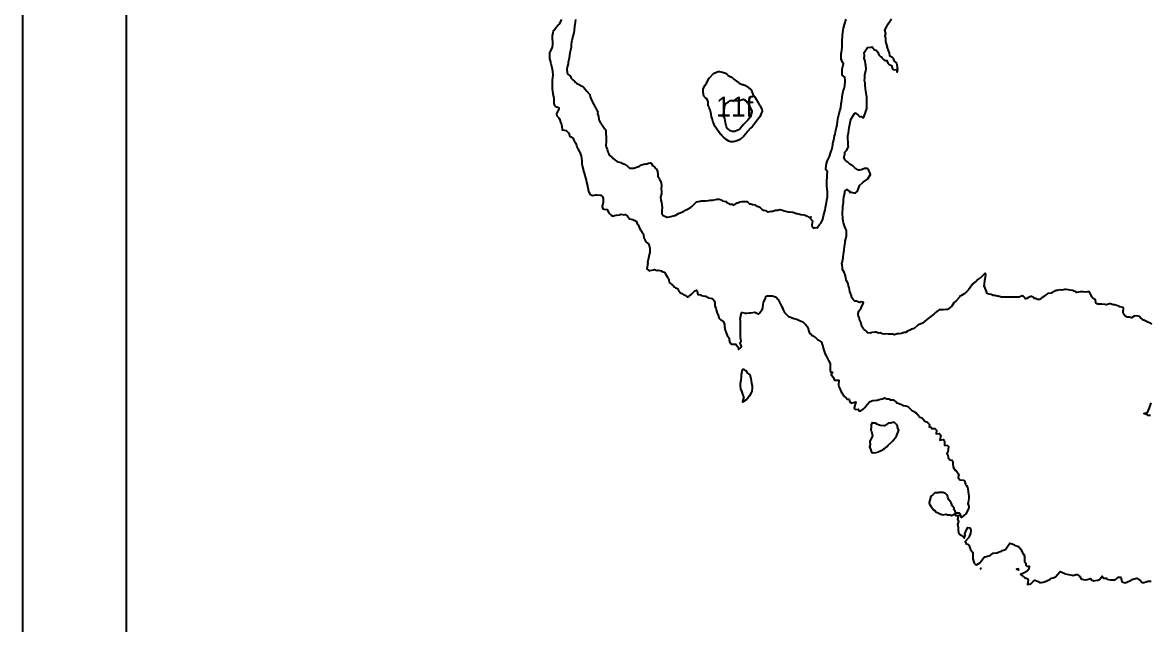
# Model space of a CAD drawing. Header units: millimetres. Extents: x 0 to 600, y 0 to 900.
# Drawn here: x 0 to 140.9, y 516.7 to 592 of the extents above; entities that cross this region are included whole.
import ezdxf
from ezdxf.enums import TextEntityAlignment as Align

# ---------------------------------------------------------------- set-up
doc = ezdxf.new("R2010")
doc.units = ezdxf.units.MM
for name, color, linetype in [('CORTE', 1, 'Continuous'), ('GRABADO', 5, 'Continuous'), ('HOJA', 8, 'Continuous')]:
    doc.layers.add(name, color=color, linetype=linetype)

msp = doc.modelspace()

# ---------------------------------------------------------------- linework, layer by layer
at = {"layer": 'CORTE'}
for points in [[(13, 377.07), (13, 627.09)], [(69.09, 592.37), (68.99, 591.68), (68.97, 591.53), (68.94, 590.98), (68.87, 590.69), (68.77, 590.28), (68.63, 589.67), (68.61, 589.59), (68.57, 589.17), (68.54, 588.9), (68.54, 588.86), (68.4, 588.2), (68.33, 587.89), (68.29, 587.51), (68.19, 587.02), (68.17, 586.81), (68.04, 586.41), (68, 586.13), (68, 586.08), (68.04, 585.74), (68.1, 585.57), (68.17, 585.49), (68.41, 585.29), (68.55, 585), (68.64, 584.93), (68.76, 584.8), (68.96, 584.66), (69.07, 584.52), (69.24, 584.36), (69.57, 584.23), (69.64, 584.18), (69.72, 584.11), (70.01, 583.98), (70.12, 583.85), (70.3, 583.65), (70.52, 583.4), (70.59, 583.32), (70.64, 583.23), (70.87, 582.98), (70.92, 582.68), (71.02, 582.49), (71.18, 582.08), (71.2, 582.02), (71.21, 582), (71.42, 581.63), (71.59, 581.32), (71.65, 581.25), (71.7, 581.11), (71.89, 580.83), (71.84, 580.58), (71.95, 580.23), (72, 579.9), (72.07, 579.72), (72.21, 579.44), (72.3, 579.35), (72.37, 579.23), (72.53, 578.96), (72.73, 578.7), (72.8, 578.63), (72.87, 578.51), (72.88, 577.98), (72.94, 577.81), (72.91, 577.32), (72.91, 577.1), (72.87, 576.58), (72.91, 576.43), (73.04, 576.13), (73.15, 575.75), (73.2, 575.67), (73.26, 575.53), (73.42, 575.3), (73.67, 575.08), (73.72, 575.03), (73.76, 575.01), (74.03, 574.74), (74.28, 574.61), (74.38, 574.54), (74.78, 574.45), (74.82, 574.44), (74.93, 574.39), (75.21, 574.24), (75.33, 574.16), (75.59, 574.03), (75.86, 573.74), (75.86, 573.74), (76.32, 573.77), (76.37, 573.78), (76.83, 573.94), (77.08, 574.03), (77.35, 574.17), (77.81, 574.29), (77.89, 574.28), (78.22, 574.4), (78.43, 574.44), (78.49, 574.42), (78.54, 574.37), (78.74, 574.04), (79, 573.89), (79.07, 573.77), (79.17, 573.68), (79.34, 573.38), (79.39, 572.94), (79.39, 572.75), (79.54, 572.51), (79.6, 572.36), (79.65, 572.28), (79.81, 571.93), (79.86, 571.55), (79.8, 571.19), (79.85, 570.86), (79.85, 570.55), (79.73, 570.15), (79.75, 569.75), (79.82, 569.48), (79.87, 569.21), (79.91, 568.77), (79.89, 568.53), (79.88, 568.09), (79.95, 567.97), (80.04, 567.85), (80.26, 567.76), (80.54, 567.62), (80.63, 567.62), (81.02, 567.73), (81.29, 567.81), (81.54, 567.82), (82.04, 568.14), (82.05, 568.14), (82.06, 568.15), (82.57, 568.32), (82.83, 568.49), (83.09, 568.64), (83.46, 568.83), (83.6, 568.94), (83.96, 569.29), (84.13, 569.48), (84.25, 569.53), (84.69, 569.65), (84.79, 569.66), (85.22, 569.66), (85.32, 569.68), (85.73, 569.7), (85.9, 569.76), (86.26, 569.76), (86.44, 569.79), (86.78, 569.87), (87.05, 569.87), (87.35, 569.78), (87.46, 569.69), (87.84, 569.58), (87.9, 569.59), (87.96, 569.52), (88.26, 569.34), (88.38, 569.24), (88.67, 569.24), (88.87, 569.15), (89.31, 569.43), (89.39, 569.41), (89.62, 569.53), (89.92, 569.6), (89.97, 569.59), (90.45, 569.59), (90.51, 569.6), (90.64, 569.52), (90.84, 569.3), (90.99, 569.28), (91.25, 569.2), (91.53, 569.16), (91.68, 569.03), (92.04, 568.91), (92.11, 568.88), (92.15, 568.82), (92.42, 568.61), (92.57, 568.51), (92.82, 568.48), (93.09, 568.29), (93.16, 568.28), (93.58, 568.37), (93.75, 568.39), (94.1, 568.52), (94.36, 568.5), (94.63, 568.59), (94.94, 568.52), (95.18, 568.41), (95.35, 568.38), (95.68, 568.29), (95.8, 568.31), (96.2, 568.24), (96.28, 568.25), (96.58, 568.15), (96.71, 568.1), (96.75, 568.08), (97.14, 567.99), (97.26, 567.96), (97.61, 567.92), (97.79, 567.88), (98.05, 567.77), (98.3, 567.57), (98.5, 567.67), (98.47, 567.41), (98.71, 567.16), (98.63, 566.69), (98.67, 566.44), (98.83, 566.26), (99.01, 566.34), (99.3, 566.28), (99.6, 566.73), (99.8, 566.93), (100.01, 567.4), (100.08, 567.79), (100.16, 568.1), (100.31, 568.56), (100.35, 568.78), (100.35, 568.83), (100.45, 569.48), (100.5, 569.74), (100.59, 570.17), (100.59, 570.53), (100.6, 570.84), (100.52, 571.13), (100.51, 571.54), (100.49, 571.79), (100.48, 572.25), (100.54, 572.56), (100.53, 572.94), (100.58, 573.28), (100.36, 573.61), (100.37, 573.73), (100.47, 574.34), (100.57, 574.7), (100.74, 575.06), (100.84, 575.2), (101, 575.74), (101.11, 576.1), (101.19, 576.43), (101.31, 577.06), (101.32, 577.12), (101.36, 577.25), (101.47, 577.81), (101.52, 578.03), (101.61, 578.51), (101.73, 579.01), (101.77, 579.2), (101.86, 579.87), (101.87, 579.9), (101.88, 579.95), (102.04, 580.59), (102.11, 580.91), (102.23, 581.29), (102.3, 581.85), (102.32, 581.97), (102.4, 582.55), (102.43, 582.67), (102.43, 582.72), (102.54, 583.37), (102.66, 583.72), (102.74, 584.06), (102.8, 584.58), (102.78, 584.74), (102.74, 585.15), (102.43, 585.38), (102.4, 585.4), (102.4, 586.14), (102.4, 586.16), (102.4, 586.16), (102.57, 586.82), (102.51, 586.92), (102.41, 587.15), (102.3, 587.36), (102.28, 587.52), (102.3, 588.09), (102.32, 588.23), (102.4, 588.87), (102.41, 588.92), (102.41, 588.93), (102.4, 589.55), (102.4, 589.59), (102.4, 589.59), (102.4, 589.62), (102.45, 590.31), (102.46, 590.39), (102.56, 591.01), (102.6, 591.27), (102.72, 591.71), (102.91, 592.38)]]:
    msp.add_lwpolyline(points, dxfattribs=at)
msp.add_lwpolyline([(88.46, 577.04), (88.27, 577.12), (87.91, 577.34), (87.89, 577.35), (87.88, 577.37), (87.57, 577.63), (87.38, 577.85), (87.28, 577.95), (87.18, 578.07), (87.02, 578.29), (86.85, 578.5), (86.74, 578.62), (86.65, 578.78), (86.51, 579.03), (86.32, 579.42), (86.3, 579.45), (86.29, 579.48), (86.17, 579.98), (86.1, 580.18), (86.05, 580.53), (85.95, 580.88), (85.94, 581.07), (85.8, 581.31), (85.74, 581.47), (85.67, 581.57), (85.67, 582.11), (85.6, 582.25), (85.46, 582.47), (85.29, 582.61), (85.15, 582.78), (85.1, 582.96), (85.03, 583.35), (85.06, 583.69), (85.28, 584.15), (85.45, 584.41), (85.8, 585.01), (85.88, 585.11), (86.34, 585.6), (86.81, 585.82), (86.9, 585.87), (86.95, 585.86), (87.08, 585.83), (87.41, 585.77), (87.46, 585.76), (87.83, 585.62), (88, 585.51), (88.17, 585.36), (88.51, 585.2), (88.56, 585.17), (88.62, 585.12), (88.89, 584.9), (89.05, 584.75), (89.21, 584.66), (89.49, 584.43), (89.53, 584.39), (89.56, 584.38), (89.9, 584.22), (90.06, 584.23), (90.34, 584.08), (90.61, 583.95), (90.72, 583.87), (90.85, 583.73), (91.03, 583.55), (91.16, 583.21), (91.23, 583.11), (91.27, 583.02), (91.46, 582.74), (91.68, 582.4), (91.71, 582.36), (91.72, 582.32), (91.92, 581.94), (92.1, 581.63), (92.15, 581.56), (92.2, 581.43), (92.37, 581.13), (92.4, 580.89), (92.21, 580.4), (92.12, 580.16), (91.67, 579.59), (91.57, 579.46), (91.15, 578.94), (90.96, 578.76), (90.63, 578.37), (90.39, 578.07), (90.1, 577.72), (89.65, 577.36), (89.56, 577.3), (89.49, 577.27), (89.02, 577.09), (88.79, 577.05), (88.46, 577.04)], close=True, dxfattribs=at)
at = {"layer": 'GRABADO'}
for points in [[(13, 377.07), (13, 596.92)], [(67.35, 592.36), (66.99, 591.72), (66.94, 591.64), (66.45, 591.06), (66.3, 590.95), (66.26, 590.69), (66.16, 590.29), (66.17, 589.9), (66.2, 589.61), (66.2, 589.24), (66.19, 588.89), (65.95, 588.44), (65.86, 588.2), (65.86, 588.09), (65.84, 587.53), (65.86, 587.42), (65.95, 587.06), (65.99, 586.9), (66.01, 586.84), (66.12, 586.37), (66.18, 586.15), (66.24, 585.83), (66.28, 585.44), (66.22, 585.09), (66.16, 584.74), (66.18, 584.35), (66.17, 584.05), (66.17, 583.65), (66.21, 583.37), (66.26, 583.09), (66.35, 582.67), (66.37, 582.52), (66.4, 581.96), (66.38, 581.84), (66.46, 581.59), (66.57, 581.52), (66.97, 581.35), (66.99, 581.33), (67.02, 581.29), (66.99, 581.2), (66.72, 580.57), (66.78, 580.32), (66.99, 580.05), (67.02, 579.98), (67.08, 579.93), (67.22, 579.51), (67.36, 579.21), (67.38, 579), (67.42, 578.55), (67.44, 578.54), (67.45, 578.54), (67.93, 578.47), (68.02, 578.39), (68.27, 578.14), (68.33, 577.84), (68.44, 577.73), (68.54, 577.66), (68.79, 577.47), (68.94, 577.14), (69.01, 577.05), (69.08, 576.91), (69.23, 576.63), (69.27, 576.43), (69.39, 576.16), (69.6, 575.8), (69.62, 575.78), (69.63, 575.74), (69.79, 575.28), (69.84, 575.03), (69.88, 574.68), (69.89, 574.33), (69.92, 574.06), (70.04, 573.65), (70.06, 573.55), (70.13, 573.25), (70.2, 573.04), (70.21, 572.96), (70.35, 572.55), (70.42, 572.26), (70.46, 572), (70.61, 571.56), (70.61, 571.49), (70.66, 571.14), (70.69, 570.93), (70.72, 570.89), (70.88, 570.52), (71.15, 570.38), (71.2, 570.34), (71.62, 570.42), (71.77, 570.42), (72.16, 570.4), (72.3, 570.37), (72.47, 570.2), (72.56, 569.92), (72.57, 569.45), (72.41, 569), (72.45, 568.8), (72.57, 568.66), (72.68, 568.65), (73.07, 568.6), (73.26, 568.15), (73.27, 568.14), (73.28, 568.12), (73.57, 567.88), (73.74, 567.74), (73.98, 567.82), (74.23, 567.9), (74.58, 567.92), (74.76, 568.01), (75.13, 567.94), (75.31, 567.97), (75.58, 567.75), (75.85, 567.44), (76.26, 567.32), (76.36, 567.3), (76.69, 567.14), (76.86, 566.73), (76.89, 566.7), (76.92, 566.67), (77.11, 566.27), (77.21, 566.03), (77.32, 565.87), (77.44, 565.67), (77.58, 565.5), (77.61, 565.31), (77.69, 564.95), (77.85, 564.63), (77.88, 564.55), (77.94, 564.52), (78.22, 564.3), (78.36, 563.92), (78.38, 563.75), (78.38, 563.2), (78.28, 562.91), (78.21, 562.5), (78.1, 561.98), (78.13, 561.82), (78.01, 561.19), (78.02, 561.18), (78.26, 560.95), (78.41, 560.97), (78.82, 561.05), (78.95, 561.09), (79.31, 560.98), (79.48, 561), (79.81, 560.91), (80.02, 560.8), (80.22, 560.74), (80.4, 560.47), (80.48, 560.33), (80.58, 560.14), (80.72, 559.94), (80.75, 559.76), (80.83, 559.43), (81.07, 559.27), (81.17, 559.23), (81.3, 559.09), (81.45, 558.88), (81.6, 558.78), (81.83, 558.7), (81.99, 558.39), (82.07, 558.31), (82.14, 558.23), (82.39, 558.07), (82.64, 557.9), (82.75, 557.87), (83.01, 557.72), (83.1, 557.66), (83.11, 557.67), (83.25, 557.72), (83.6, 558.01), (84, 558.41), (84.2, 558.5), (84.25, 558.43), (84.29, 558.39), (84.4, 557.94), (84.74, 557.91), (84.81, 557.82), (85.24, 557.77), (85.27, 557.76), (85.38, 557.73), (85.66, 557.59), (85.76, 557.56), (86.11, 557.47), (86.32, 557.29), (86.44, 557.15), (86.5, 556.97), (86.49, 556.49), (86.64, 556.3), (86.67, 556.03), (86.78, 555.61), (86.81, 555.57), (86.86, 555.51), (87, 555.1), (87.11, 554.93), (87.24, 554.8), (87.35, 554.77), (87.6, 554.52), (87.73, 554.2), (87.73, 553.94), (87.81, 553.51), (87.84, 553.41), (87.91, 553.15), (88, 552.95), (88.05, 552.83), (88.24, 552.58), (88.32, 552.11), (88.32, 551.99), (88.41, 551.94), (88.58, 551.73), (88.88, 551.74), (89.13, 551.76), (89.33, 551.45), (89.42, 551.36), (89.46, 551.09), (89.85, 551.42), (89.85, 551.44), (89.66, 551.86), (89.79, 552.11), (89.72, 552.61), (89.71, 552.79), (89.72, 553.32), (89.73, 553.49), (89.72, 554.01), (89.7, 554.18), (89.71, 554.69), (89.69, 554.88), (89.8, 555.51), (89.81, 555.61), (89.89, 555.69), (89.97, 555.7), (90.33, 555.64), (90.4, 555.6), (90.42, 555.62), (90.83, 555.65), (90.96, 555.66), (90.97, 555.66), (91.51, 555.77), (91.59, 555.72), (91.76, 555.64), (91.96, 555.56), (91.99, 555.56), (92.09, 555.63), (92.47, 556.18), (92.49, 556.28), (92.5, 556.32), (92.59, 556.98), (92.83, 557.47), (92.86, 557.71), (93.06, 557.8), (93.11, 557.78), (93.59, 557.8), (93.65, 557.8), (93.85, 557.73), (94.08, 557.65), (94.15, 557.62), (94.42, 557.33), (94.58, 556.99), (94.62, 556.9), (94.7, 556.76), (94.85, 556.51), (94.96, 556.3), (95.04, 556.05), (95.21, 555.71), (95.25, 555.68), (95.3, 555.62), (95.53, 555.37), (95.72, 555.21), (95.86, 555.15), (96.23, 554.99), (96.25, 554.99), (96.41, 554.95), (96.69, 554.89), (96.75, 554.89), (97.1, 554.71), (97.28, 554.62), (97.5, 554.53), (97.81, 554.24), (97.82, 554.23), (97.83, 554.22), (98.11, 553.89), (98.22, 553.51), (98.25, 553.36), (98.35, 553.14), (98.48, 553.03), (98.68, 552.85), (98.79, 552.77), (98.86, 552.72), (99.14, 552.53), (99.38, 552.29), (99.44, 552.25), (99.59, 552.16), (99.82, 552.01), (99.93, 551.71), (99.99, 551.5), (100, 551.42), (100.12, 550.99), (100.21, 550.73), (100.27, 550.49), (100.45, 550.19), (100.49, 550.11), (100.52, 550.05), (100.72, 549.71), (100.92, 549.34), (100.9, 549.21), (100.9, 548.63), (100.91, 548.55), (100.97, 548.23), (101.19, 548.23), (101.06, 547.94), (101.25, 547.65), (101.44, 547.28), (101.46, 547.25), (101.47, 547.25), (101.98, 547.25), (101.95, 546.57), (101.98, 546.52), (102.02, 546.36), (102.18, 546.09), (102.23, 545.88), (102.38, 545.68), (102.53, 545.37), (102.61, 545.31), (102.68, 545.21), (102.93, 545.04), (103.04, 544.86), (103.3, 544.86), (103.39, 544.51), (103.52, 544.45), (103.56, 544.37), (104.12, 544.54), (103.93, 543.78), (104.01, 543.68), (104.08, 543.57), (104.42, 543.6), (104.59, 543.35), (104.74, 543.42), (105.04, 543.61), (105.25, 543.81), (105.55, 544.22), (105.82, 544.52), (106.11, 544.68), (106.25, 544.7), (106.65, 544.74), (106.81, 544.76), (107.16, 544.88), (107.46, 544.93), (107.7, 545.03), (108, 544.91), (108.24, 544.9), (108.44, 544.8), (108.77, 544.77), (108.92, 544.7), (109.18, 544.5), (109.21, 544.4), (109.27, 544.42), (109.63, 544.28), (109.83, 544.2), (110, 544.08), (110.33, 544.05), (110.48, 544), (110.74, 543.82), (110.82, 543.74), (110.89, 543.71), (111.13, 543.46), (111.4, 543.34), (111.5, 543.26), (111.69, 543.12), (111.8, 542.94), (111.94, 542.84), (112.09, 542.65), (112.45, 542.48), (112.47, 542.46), (112.51, 542.43), (112.74, 542.12), (112.97, 542.03), (113.1, 541.9), (113.32, 541.71), (113.29, 541.41), (113.51, 541.35), (113.58, 541.18), (114, 541.2), (114.09, 541.13), (114.19, 541.01), (114.18, 540.55), (114.53, 540.59), (114.65, 540.45), (114.74, 540.31), (114.63, 539.74), (115.06, 539.83), (115.13, 539.71), (115.2, 539.63), (115.21, 539.13), (115.59, 539.08), (115.64, 538.99), (115.7, 538.93), (115.61, 538.23), (115.53, 538.17), (115.51, 538.07), (115.62, 537.9), (115.64, 537.59), (115.66, 537.57), (115.88, 537.28), (116.12, 537.24), (116.24, 536.97), (116.25, 536.83), (116.29, 536.35), (116.43, 536.16), (116.48, 535.98), (116.63, 535.98), (116.83, 535.7), (116.98, 535.45), (116.91, 535.08), (117.12, 534.79), (117.6, 534.73), (117.7, 534.66), (117.84, 534.25), (117.94, 534.08), (118.07, 533.85), (118.16, 533.36), (118.17, 533.26), (118.23, 532.73), (118.24, 532.66), (118.24, 532.65), (118.23, 532.46), (118.17, 531.94), (118.13, 531.82), (118.23, 531.46), (118.25, 531.32), (118.29, 531.27), (118.22, 531.14), (117.87, 530.52), (117.68, 530.35), (117.32, 530.07), (117.16, 530.52), (117.1, 530.57), (117.08, 530.6), (116.61, 530.6), (116.52, 530.86), (116.37, 531.07), (116.42, 531.24), (116.19, 531.47), (116.05, 531.91), (116.02, 531.94), (116, 532), (115.73, 532.26), (115.62, 532.63), (115.58, 532.76), (115.49, 532.92), (115.33, 533.06), (115.01, 533.18), (114.51, 533.18), (114.42, 533.15), (114, 533.15), (113.75, 532.92), (113.51, 532.75), (113.45, 532.63), (113.45, 532.54), (113.28, 531.96), (113.34, 531.74), (113.52, 531.42), (113.56, 531.37), (113.6, 531.31), (113.81, 531.04), (114.03, 530.9), (114.13, 530.77), (114.42, 530.64), (114.5, 530.6), (114.53, 530.59), (114.88, 530.43), (115.02, 530.4), (115.43, 530.48), (115.57, 530.4), (115.9, 530.4), (116.07, 530.33), (116.51, 530.51), (116.63, 530.32), (116.97, 530.32), (116.81, 529.88), (116.95, 529.56), (116.84, 529.18), (116.93, 528.85), (116.93, 528.49), (116.96, 528.21), (117.18, 527.92), (117.19, 527.89), (117.28, 527.86), (117.57, 527.68), (117.64, 527.48), (117.8, 527.8), (117.74, 528.04), (117.97, 528.52), (118.12, 528.83), (118.38, 528.77), (118.5, 528.5), (118.44, 528.05), (118.33, 527.76), (118.22, 527.52), (117.79, 527.08), (117.92, 526.77), (118.21, 526.69), (118.31, 526.53), (118.33, 526.42), (118.47, 526.07), (118.72, 525.74), (118.73, 525.67), (118.73, 525.02), (118.73, 525), (118.75, 524.88), (118.87, 524.5), (118.92, 524.36), (119.09, 524.19), (119.19, 524.16), (119.61, 524.38), (119.67, 524.45), (120.13, 525.06), (120.22, 525.16), (120.29, 525.16), (120.75, 525.27), (120.94, 525.36), (121.27, 525.59), (121.72, 525.66), (121.8, 525.66), (122.03, 525.78), (122.31, 525.84), (122.44, 525.96), (122.82, 526.08), (123.09, 526.45), (123.35, 526.84), (123.64, 526.78), (123.96, 526.65), (124.02, 526.56), (124.34, 526.47), (124.45, 526.43), (124.49, 526.39), (124.76, 526.1), (124.9, 525.73), (124.93, 525.65), (125.01, 525.59), (125.2, 525.26), (125.19, 525.01), (125.21, 524.58), (125.35, 524.34), (125.35, 524.09), (125.5, 524), (125.79, 524), (125.74, 523.59), (125.52, 523.37), (125.24, 523.2), (124.99, 523.07), (124.68, 522.92), (124.86, 522.82), (125, 522.75), (125.21, 522.58), (125.51, 522.44), (125.62, 522.37), (125.64, 522.24), (125.59, 521.68), (125.97, 521.77), (126.29, 522.05), (126.51, 522.22), (126.9, 522.06), (127.07, 521.92), (127.27, 521.92), (127.55, 522), (127.9, 522.09), (128.06, 522.17), (128.36, 522.3), (128.58, 522.49), (128.76, 522.53), (129.09, 522.65), (129.38, 522.98), (129.64, 523.32), (129.86, 523.22), (130.22, 523.05), (130.24, 523.04), (130.47, 523), (130.68, 522.95), (130.71, 522.95), (131.15, 522.86), (131.24, 522.81), (131.67, 522.92), (131.77, 522.95), (132.1, 522.68), (132.33, 522.37), (132.35, 522.35), (132.56, 522.31), (132.76, 522.26), (132.78, 522.26), (133.03, 522.31), (133.3, 522.4), (133.45, 522.45), (133.51, 522.29), (133.78, 522.18), (133.85, 522.15), (134.32, 522.25), (134.37, 522.24), (134.57, 522.3), (134.89, 522.72), (135.06, 522.49), (135.46, 522.49), (135.52, 522.37), (135.7, 522.31), (135.93, 522.27), (135.96, 522.26), (136.47, 522.26), (136.48, 522.24), (136.52, 522.29), (136.96, 522.59), (137.25, 522.59), (137.33, 522.25), (137.38, 522.05), (137.53, 521.98), (137.72, 521.9), (138, 521.97), (138.44, 522.2), (138.51, 522.24), (138.63, 522.3), (139.05, 522.45), (139.22, 522.5), (139.53, 522.29), (139.57, 522.24), (139.62, 522.26), (139.89, 521.96), (140.11, 521.93), (140.4, 522.02), (140.62, 522.12), (141.04, 522.12)], [(141.12, 554.25), (140.83, 554.4), (140.61, 554.49), (140.43, 554.58), (140.09, 554.73), (140.03, 554.75), (139.97, 554.83), (139.71, 555.04), (139.55, 555.21), (139.4, 555.27), (139.08, 555.3), (138.92, 555.26), (138.56, 555.04), (138.26, 555.14), (138.01, 555.14), (137.77, 555.23), (137.55, 555.55), (137.53, 555.71), (137.55, 556.26), (137.53, 556.33), (137.49, 556.34), (137.11, 556.4), (136.95, 556.48), (136.72, 556.58), (136.45, 556.66), (136.26, 556.65), (135.93, 556.81), (135.88, 556.79), (135.41, 556.67), (135.27, 556.72), (134.87, 556.75), (134.79, 556.77), (134.36, 556.77), (134.26, 556.79), (134.11, 556.92), (134.05, 557.29), (133.79, 557.46), (133.73, 557.53), (133.64, 557.61), (133.48, 557.93), (133.3, 558.3), (133.08, 558.28), (132.8, 558.25), (132.77, 558.25), (132.51, 558.28), (132.29, 558.29), (132.28, 558.29), (132.17, 558.28), (131.75, 558.21), (131.67, 558.22), (131.6, 558.29), (131.32, 558.43), (131.21, 558.46), (130.86, 558.5), (130.69, 558.53), (130.39, 558.57), (130.19, 558.59), (129.85, 558.51), (129.66, 558.53), (129.29, 558.47), (129.16, 558.47), (128.84, 558.28), (128.65, 558.2), (128.52, 558.11), (128.11, 558.07), (127.87, 557.93), (127.61, 557.71), (127.41, 557.59), (127.07, 557.34), (126.84, 557.32), (126.51, 557.48), (126.4, 557.46), (126.31, 557.59), (126.06, 557.69), (126.01, 557.7), (125.68, 557.59), (125.51, 557.47), (125.33, 557.43), (125.25, 557.6), (125.02, 557.74), (124.94, 557.81), (124.49, 557.63), (124.44, 557.62), (123.93, 557.62), (123.9, 557.62), (123.42, 557.62), (123.39, 557.62), (122.33, 557.62), (121.92, 557.74), (121.8, 557.75), (121.48, 557.84), (121.28, 557.84), (121.03, 557.95), (120.75, 558), (120.55, 558.08), (120.44, 558.32), (120.36, 558.56), (120.19, 558.94), (120.15, 558.97), (120.14, 559.05), (120.18, 559.24), (120.24, 559.75), (120.27, 559.88), (120.35, 560.44), (120.34, 560.59), (120.27, 560.61), (120.05, 560.38), (119.77, 560.13), (119.4, 559.88), (119.25, 559.74), (119.18, 559.68), (118.74, 559.3), (118.54, 559), (118.22, 558.53), (117.97, 558.3), (117.68, 558.04), (117.33, 557.83), (117.16, 557.74), (117.06, 557.61), (116.64, 557.17), (116.37, 556.91), (116.12, 556.51), (115.76, 556.21), (115.56, 556.09), (115.47, 556.1), (115.02, 556.04), (114.92, 556.05), (114.53, 556.03), (114.25, 555.82), (114.02, 555.66), (113.88, 555.52), (113.5, 555.2), (112.99, 554.82), (112.97, 554.8), (112.96, 554.8), (112.45, 554.38), (111.95, 554.15), (111.92, 554.13), (111.89, 554.12), (111.4, 553.72), (110.99, 553.58), (110.87, 553.49), (110.68, 553.42), (110.34, 553.21), (110.17, 553.2), (109.81, 553.08), (109.52, 553.04), (109.28, 553.03), (108.91, 552.93), (108.73, 552.99), (108.44, 553.01), (108.22, 553), (107.96, 553.06), (107.7, 553), (107.41, 553.06), (107.17, 553.16), (106.96, 553.13), (106.65, 553.26), (106.54, 553.25), (106.15, 553.21), (105.93, 553.12), (105.57, 553.15), (105.46, 553.32), (105.35, 553.44), (105.16, 553.6), (105.03, 553.71), (104.86, 553.95), (104.84, 554.17), (104.74, 554.48), (104.59, 554.85), (104.56, 554.94), (104.49, 555.1), (104.42, 555.47), (104.42, 555.58), (104.5, 555.87), (104.77, 556.3), (105.02, 556.84), (105.07, 556.96), (105.06, 556.97), (105.05, 557), (104.71, 557.05), (104.57, 556.97), (104.2, 557.11), (104.01, 557.11), (103.77, 557.33), (103.6, 557.63), (103.58, 557.81), (103.45, 558.11), (103.39, 558.26), (103.39, 558.34), (103.3, 558.83), (103.22, 559.02), (103.15, 559.32), (102.94, 559.71), (102.93, 559.73), (102.92, 559.76), (102.82, 560.28), (102.77, 560.41), (102.67, 560.75), (102.47, 561.1), (102.46, 561.2), (102.4, 561.71), (102.39, 561.8), (102.39, 561.82), (102.4, 561.9), (102.52, 562.53), (102.54, 562.72), (102.62, 563.22), (102.68, 563.6), (102.7, 563.92), (102.8, 564.45), (102.81, 564.61), (102.92, 565.1), (102.96, 565.3), (102.95, 565.33), (102.96, 565.97), (102.95, 565.99), (102.93, 566.05), (102.74, 566.41), (102.67, 566.67), (102.6, 566.93), (102.5, 567.37), (102.49, 567.5), (102.46, 568.08), (102.47, 568.17), (102.5, 568.77), (102.51, 568.93), (102.6, 569.47), (102.6, 569.74), (102.63, 570.17), (102.76, 570.65), (102.74, 570.88), (102.99, 571.11), (103.11, 571.01), (103.29, 570.91), (103.41, 570.73), (103.52, 570.75), (103.88, 570.69), (104.03, 570.65), (104.33, 570.9), (104.49, 571.35), (104.58, 571.59), (105.04, 572), (105.45, 572.3), (105.56, 572.39), (105.95, 572.95), (105.85, 573.31), (105.72, 573.59), (105.63, 573.67), (105.58, 573.71), (105.22, 573.71), (105.11, 573.67), (104.79, 573.56), (104.57, 573.49), (104.5, 573.51), (104.39, 573.56), (104.11, 573.71), (103.99, 573.8), (103.79, 574), (103.48, 574.18), (103.44, 574.21), (103.36, 574.27), (103.13, 574.5), (102.95, 574.61), (102.79, 574.77), (102.62, 575.01), (102.76, 575.51), (102.73, 575.74), (102.94, 575.95), (103.21, 576.42), (103.15, 576.71), (103.17, 577.1), (103.12, 577.36), (103.12, 577.81), (103.19, 578.17), (103.24, 578.5), (103.33, 579.05), (103.37, 579.2), (103.45, 579.66), (103.52, 579.91), (103.95, 580.58), (103.98, 580.62), (104.02, 580.67), (104.09, 580.65), (104.11, 580.63), (104.43, 580.39), (104.59, 580.22), (104.8, 580.24), (105.06, 580.06), (105.3, 580.6), (105.49, 581.23), (105.51, 581.28), (105.49, 581.91), (105.5, 581.97), (105.48, 582.59), (105.48, 582.65), (105.41, 583.18), (105.39, 583.35), (105.33, 583.76), (105.29, 584.04), (105.28, 584.4), (105.21, 584.74), (105.24, 585.05), (105.25, 585.45), (105.39, 585.96), (105.42, 586.14), (105.38, 586.61), (105.34, 586.81), (105.27, 587.15), (105.18, 587.52), (105.22, 587.79), (105.15, 588.23), (105.57, 588.84), (106.04, 588.89), (106.16, 588.95), (106.42, 588.59), (106.7, 588.47), (106.8, 588.37), (106.86, 588.25), (106.99, 587.93), (107.22, 587.72), (107.31, 587.69), (107.38, 587.57), (107.58, 587.35), (107.73, 587.23), (107.99, 587.21), (108.11, 586.88), (108.22, 586.8), (108.27, 586.74), (108.59, 586.58), (108.72, 586.17), (108.77, 586.13), (108.79, 586.1), (109.22, 586.05), (109.28, 585.75), (109.35, 586.13), (109.31, 586.27), (109.27, 586.81), (109.25, 586.86), (109.21, 586.93), (108.96, 587.15), (108.83, 587.48), (108.76, 587.57), (108.71, 587.62), (108.39, 587.78), (108.33, 588.19), (108.26, 588.33), (108.16, 588.59), (108.04, 588.75), (108.06, 588.91), (107.95, 589.31), (107.89, 589.6), (107.88, 589.93), (107.8, 590.3), (107.86, 590.6), (107.73, 591), (108.04, 591.57), (108.11, 591.73), (108.17, 591.79), (108.59, 592.42)], [(140.95, 542.81), (140.6, 542.81), (140.52, 542.92), (140.13, 543.09), (140.58, 543.2), (140.83, 543.79), (141.03, 544.39)]]:
    msp.add_lwpolyline(points, dxfattribs=at)
for points in [[(87.85, 579.43), (87.82, 579.48), (87.75, 579.99), (87.6, 580.17), (87.57, 580.49), (87.65, 580.91), (87.72, 581.39), (87.75, 581.61), (87.9, 581.9), (88.21, 582.04), (88.45, 582.21), (88.88, 582.22), (89, 582.23), (89.39, 582.19), (89.5, 582.22), (89.96, 582.36), (90.05, 582.38), (90.09, 582.37), (90.12, 582.35), (90.45, 582.13), (90.63, 581.96), (90.72, 581.74), (90.79, 581.62), (90.91, 581.29), (91.14, 580.91), (91.11, 580.81), (90.94, 580.17), (90.63, 579.76), (90.34, 579.45), (90.1, 579.23), (89.71, 578.76), (89.57, 578.61), (89.38, 578.51), (89.01, 578.36), (88.71, 578.36), (88.44, 578.43), (88.29, 578.57), (88.03, 578.77), (87.98, 578.93), (87.88, 579.25), (87.85, 579.43)], [(89.94, 548.54), (89.81, 547.92), (89.81, 547.67), (89.74, 547.23), (89.67, 546.79), (89.68, 546.55), (89.7, 546.16), (89.83, 545.88), (89.89, 545.73), (90, 545.37), (90.05, 545.27), (90.12, 545.17), (90, 544.73), (89.98, 544.52), (90, 544.53), (90.4, 544.8), (90.77, 545.21), (90.91, 545.31), (91.15, 545.87), (91.22, 546.28), (91.23, 546.53), (91.13, 546.83), (91.07, 547.22), (91.03, 547.39), (90.91, 547.9), (90.59, 548.15), (90.42, 548.46), (90.36, 548.43), (90.19, 548.56), (89.95, 548.59), (89.94, 548.54)], [(106.61, 538.21), (106.66, 538.19), (106.98, 538.28), (107.14, 538.36), (107.28, 538.46), (107.66, 538.66), (108.03, 538.96), (108.17, 539.12), (108.59, 539.5), (108.7, 539.6), (108.75, 539.65), (109.21, 540.26), (109.25, 540.32), (109.25, 540.38), (109.48, 540.98), (109.37, 541.18), (109.27, 541.65), (109.26, 541.66), (109.23, 541.67), (108.96, 541.93), (108.75, 541.95), (108.44, 541.88), (108.24, 541.9), (107.83, 541.62), (107.73, 541.53), (107.64, 541.54), (107.18, 541.58), (107.15, 541.58), (107.06, 541.61), (106.72, 541.76), (106.63, 541.85), (106.29, 541.85), (106.16, 541.97), (106.03, 541.67), (106.05, 541.47), (106.01, 541), (106.07, 540.82), (106.19, 540.29), (106.16, 540.21), (105.88, 539.59), (105.93, 539.22), (105.82, 538.91), (105.96, 538.62), (106.1, 538.23), (106.12, 538.16), (106.15, 538.14), (106.61, 538.21)], [(119.73, 523.66), (119.73, 523.73), (119.73, 523.74), (119.71, 523.65), (119.72, 523.64), (119.73, 523.66)], [(124.41, 523.58), (124.43, 523.48), (124.46, 523.63), (124.46, 523.65), (124.45, 523.65), (124.19, 523.62), (124.41, 523.58)]]:
    msp.add_lwpolyline(points, close=True, dxfattribs=at)
at = {"layer": 'HOJA'}
msp.add_lwpolyline([(0, 0), (600, 0), (600, 900), (0, 900)], close=True, dxfattribs=at)

# ---------------------------------------------------------------- texts
at = {"layer": 'GRABADO'}
msp.add_text('11f', height=2.5, dxfattribs=at).set_placement((88.97, 581.45), align=Align.MIDDLE_CENTER)

doc.saveas('drawing.dxf')
